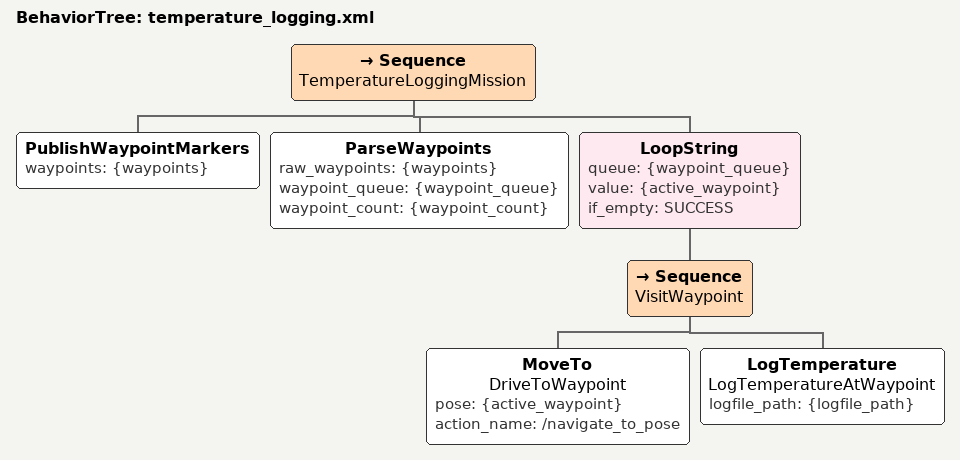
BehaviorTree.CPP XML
<?xml version="1.0"?>
<root BTCPP_format="4" main_tree_to_execute="temperature_logging.xml">
    <BehaviorTree ID="temperature_logging.xml">
      <Sequence name="TemperatureLoggingMission">
        <PublishWaypointMarkers
          waypoints="{waypoints}" />
        <ParseWaypoints raw_waypoints="{waypoints}" waypoint_queue="{waypoint_queue}" waypoint_count="{waypoint_count}" />
        <LoopString queue="{waypoint_queue}" value="{active_waypoint}" if_empty="SUCCESS">
          <Sequence name="VisitWaypoint">
            <MoveTo name="DriveToWaypoint" pose="{active_waypoint}" action_name="/navigate_to_pose"/>
            <LogTemperature name="LogTemperatureAtWaypoint" logfile_path="{logfile_path}" />
          </Sequence>
      </LoopString>
    </Sequence>
  </BehaviorTree>
</root>
